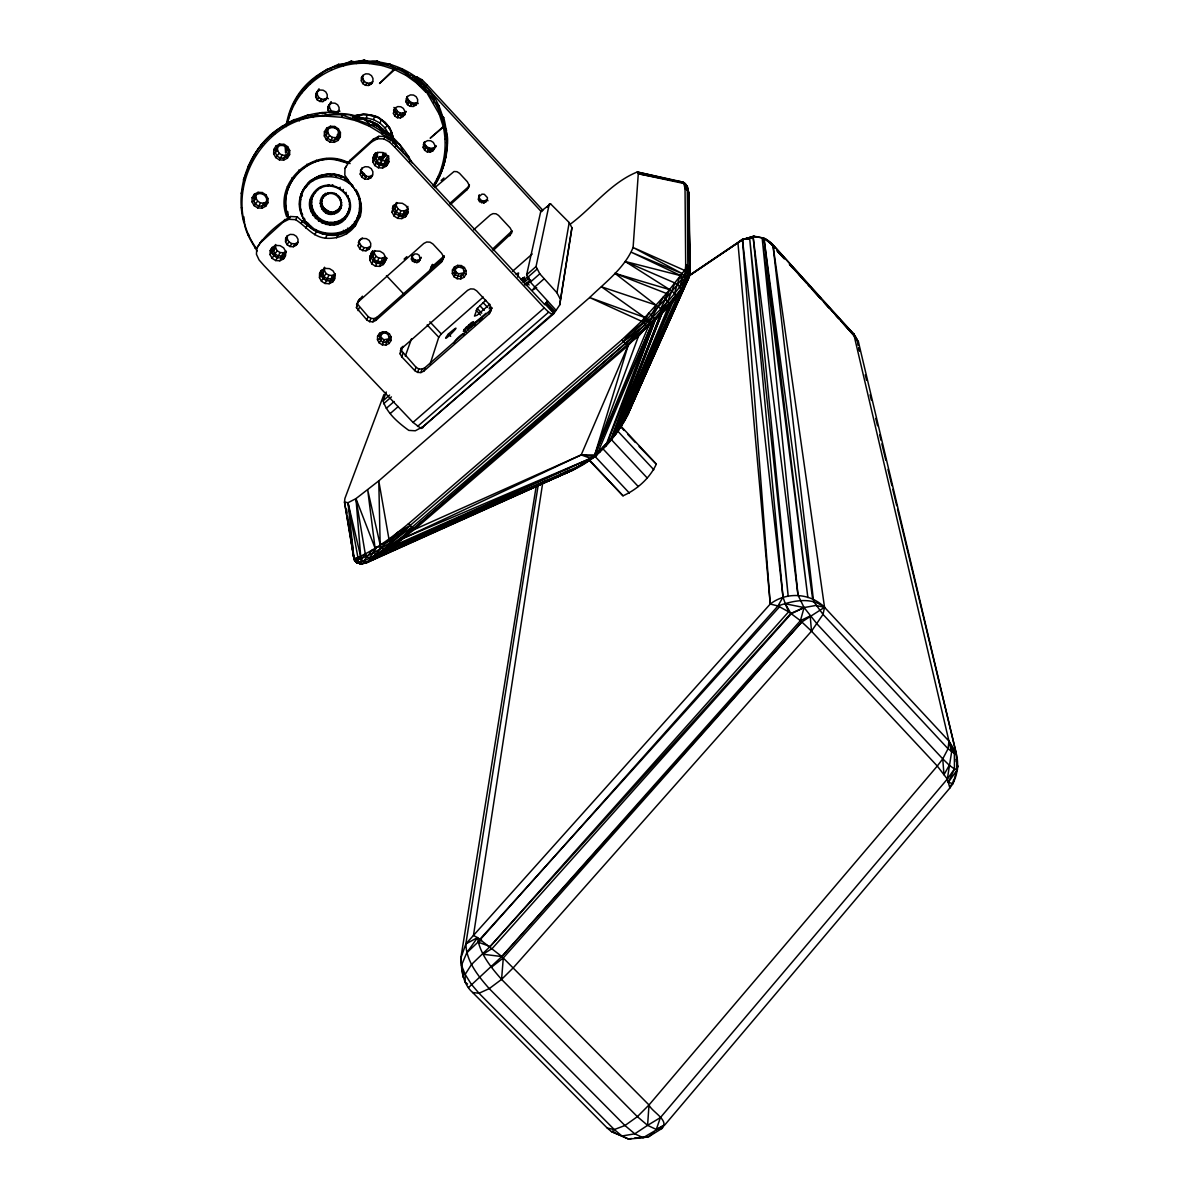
<?xml version="1.0" encoding="UTF-8"?>
<svg xmlns="http://www.w3.org/2000/svg" width="1199" height="1199" viewBox="0 0 1199 1199"><rect width="100%" height="100%" fill="white"/><g stroke="black" fill="none" stroke-linecap="round" stroke-linejoin="round"><path stroke-width="1.5" d="M334.431 212.613L335.165 211.474L334.641 213.722C320.942 218.832 313.763 195.407 328.631 192.964C341.056 190.012 347.275 209.975 334.641 213.722L333.667 211.968C325.334 213.902 318.095 203.126 323.595 196.426L323.056 197.4L326.413 194.538C335.091 189.787 345.372 201.552 339.047 209.27L339.557 208.281L334.431 212.613L328.781 213.962L328.331 211.474L326.428 211.818C319.713 208.416 319.698 198.764 325.543 194.493L325.004 195.482L325.364 193.264M252.06 201.882L252.135 197.715L254.323 194.208L258.04 192.32L262.296 192.544L265.938 194.852L268.006 198.584L267.917 202.766L265.728 206.258L262.011 208.146L257.755 207.907L254.113 205.628L252.06 201.882L253.903 201.207L256.016 198.165L256.076 194.838L253.963 197.865L253.903 201.207L255.537 204.19L258.459 206.018L261.847 206.213L264.829 204.714L266.882 201.642L263.93 203.141L261.847 206.213L262.011 208.146M433.094 185.665C444.319 168.385 447.647 146.668 443.24 126.629L444.469 126.18C432.18 40.511 302.433 39.087 286.531 123.497M434.173 186.055C447.587 166.106 449.49 140.418 443.735 117.652L440.513 113.74L434.608 102.05L432.015 94.421C419.59 85.983 409.983 73.184 395.026 68.253C373.099 58.676 348.624 61.584 326.802 69.467C309.267 80.573 293.71 96.774 288.659 117.232M265.728 206.258L264.829 204.714L266.583 201.912L266.643 198.569L264.994 195.572L262.086 193.743L258.684 193.549L255.702 195.062L253.963 197.865L252.135 197.715M270.12 254.713L270.195 250.651L272.008 247.713L271.933 251.745L273.927 255.357L277.464 257.575L275.665 260.558L272.113 258.325L270.12 254.713L271.933 251.745M285.737 252.36L284.433 254.563L285.332 256.136L281.63 257.995L277.404 257.755L273.777 255.492L271.738 251.79L271.828 247.653L273.627 247.773L275.38 245.001M273.672 153.787L273.762 149.56L275.965 146.023L279.712 144.105L283.998 144.345L287.655 146.668L289.708 150.43L289.618 154.656L287.415 158.193L283.668 160.096L279.397 159.872L275.74 157.564L273.672 153.787L277.539 150.31L277.598 146.937L279.367 144.12L275.575 149.755L275.515 153.127L277.164 156.14L280.086 157.983L283.504 158.178L286.501 156.649L288.464 153.817L285.482 155.33L283.504 158.178L283.668 160.096M286.381 251.265L283.444 252.749L280.071 252.554L277.194 250.756L275.575 247.803L275.635 244.506M287.835 211.758L288.06 216.06L286.666 216.689C272.683 180.345 316.986 144.195 350.108 163.604M289.439 219.102C272.323 184.271 314.648 145.813 348.22 163.439M285.542 241.838L285.617 238.586L287.37 235.693L287.295 238.931L285.542 241.838L287.146 244.746L289.993 246.529L293.305 246.724L296.213 245.255L297.937 242.528L298.011 239.275L296.423 236.368L293.575 234.584L290.248 234.39L287.34 235.858L285.617 238.586M287.415 158.193L286.501 156.649L288.27 153.832L288.33 150.445L286.681 147.432L283.758 145.574L280.341 145.394L277.344 146.922L275.965 146.023M352.851 116.947C367.044 110.308 386.183 117.382 391.653 132.34L388.716 133.988L384.999 127.888L379.768 122.972C387.172 114.415 356.268 112.406 352.911 116.873M328.361 98.738L327.162 97.913L322.861 101.6L319.773 101.435L317.15 99.757L315.682 97.029L315.757 93.972L318.994 89.146L315.757 93.972M327.162 97.913L324.464 99.292L321.407 99.127L318.784 97.464L317.315 94.736L317.39 91.694M319.474 277.643L319.578 273.597L321.182 270.554L321.077 274.586L319.474 277.643L321.452 281.255L324.989 283.474L329.14 283.713L332.767 281.885L334.941 278.513L335.046 274.466L333.052 270.854L329.515 268.636L325.379 268.396L321.737 270.225L319.578 273.597L321.152 271.169M347.021 161.94L346.706 162.869L336.919 160.111L336.949 159.107M324.524 267.242L324.434 270.524L326.038 273.462L328.916 275.26L332.273 275.455L335.225 273.972L333.517 277.389L334.446 278.962L330.729 280.821L326.503 280.581L322.906 278.318L320.882 274.631L320.987 270.509L322.756 270.614L324.509 267.857M324.315 135.982L324.419 131.74L326.668 128.188L330.429 126.255L334.716 126.495L338.388 128.818L340.426 132.609L340.321 136.851L338.073 140.403L334.311 142.321L330.025 142.082L326.368 139.773L324.315 135.982L326.128 135.322L327.912 132.579L327.986 129.207L326.218 131.935L326.128 135.322L327.777 138.35L330.699 140.208L334.116 140.403L337.129 138.859L338.927 136.027L339.017 132.639L337.384 129.597L334.446 127.738L331.014 127.559L328.001 129.087L326.218 131.935L324.419 131.74M329.515 104.508L329.44 107.46L330.864 110.113L329.26 112.526L327.822 109.873L327.897 106.891L331.074 102.02L327.897 106.891M339.961 111.192L339.032 110.548L337.444 112.976L339.017 110.473L339.092 107.505L337.668 104.838L335.106 103.219L332.093 103.054L329.455 104.403M341.73 202.331L340.891 202.241L340.186 197.835L339.617 198.809L340.036 197.505L338.718 197.34L338.478 195.587L337.908 196.576M346.481 165.867L344.982 168.474L344.802 175.069C352.866 187.688 365.695 200.188 359.94 216.809M361.349 80.873L361.439 77.8L363.057 75.222L365.77 73.828L368.872 73.993L371.495 75.672L372.964 78.415L372.874 81.487L371.255 84.065L368.528 85.459L365.44 85.294L362.817 83.615L361.349 80.873L362.787 78.654L362.877 75.597L361.439 77.8M441.352 262.251L444.185 256.556L441.352 262.251L375.827 320.388L372.919 321.827L369.607 321.647L366.804 319.878L356.448 307.723L357.976 301.339L362.473 296.183M358.216 245.9L359.73 239.725L358.216 245.9L359.79 248.807L362.638 250.591L365.965 250.771L368.887 249.317L370.641 246.589L370.731 243.337L369.157 240.414L366.309 238.631L362.982 238.451L360.045 239.905L358.306 242.633M360.255 174.275L361.783 168.355L360.255 174.275L361.843 177.227L364.706 179.026L368.063 179.221L371.001 177.722L372.769 174.964L372.874 171.652L371.27 168.699L368.423 166.886L365.066 166.706L362.113 168.205L360.344 170.962M356.448 307.723L357.976 301.339M370.011 256.226L372.2 252.839L375.857 250.996L380.023 251.235L383.56 253.469L385.523 257.096L385.404 261.157L383.215 264.559L379.558 266.373L375.407 266.148L371.87 263.915L369.892 260.288L370.011 256.226L372.844 251.011M388.671 155.93L388.491 162.659L386.273 166.136L382.586 167.995L378.389 167.77L374.807 165.507L372.829 161.805L372.949 157.668L375.782 152.813M377.235 61.868L377.265 60.909L369.427 62.168L364.196 59.95L356.298 62.258L351.202 61.089L343.424 64.446L338.628 64.296C315.966 74.158 294.759 91.589 289.184 116.813M374.732 250.546L372.949 253.319L372.844 256.631L374.448 259.598L377.34 261.412L380.727 261.607L383.71 260.123L385.493 257.35L386.902 258.235L384.669 261.697L380.937 263.555L376.696 263.315L373.084 261.052L371.076 257.35L371.195 253.199L372.679 250.891M389.24 161.325L387.727 163.693L383.965 165.597L379.678 165.357L376.036 163.049L373.998 159.272L374.133 155.046L375.632 152.693M371.39 253.259L369.892 260.288M374.328 155.106L374.193 159.227L372.829 161.805M373.998 159.272L375.782 158.613L377.31 155.75L377.415 152.393L375.887 155.241L375.782 158.613L377.415 161.625L380.323 163.484L383.755 163.663L386.767 162.135L388.566 159.317M377.475 339.752L377.58 336.245L379.498 333.307L382.691 331.718L386.333 331.928L389.42 333.862L391.129 337.009L391.024 340.531L389.105 343.469L385.913 345.042L382.286 344.832L379.199 342.899L377.475 339.752L379.543 338.882L380.742 333.532L379.543 338.882L383.036 342.569L387.996 341.58L390.469 336.634L387.996 341.58L389.105 343.469M405.921 111.597L403.074 116.528L400.421 117.877L397.409 117.712L394.861 116.078L393.437 113.425L394.861 108.03L393.872 107.475M394.966 107.82L393.437 113.425M392.148 212.448L393.557 205.569L392.148 212.448L394.126 216.105L397.678 218.353L401.845 218.578L405.532 216.734L407.75 213.302L407.84 206.363M408.394 211.743L406.896 214.081L403.134 215.97L398.877 215.73L395.25 213.437L393.242 209.69L393.377 205.509L395.115 205.673L396.914 202.856M377.58 336.245L379.618 336.334L383.335 333.052L385.973 333.202L388.221 334.596L389.375 339.452L391.024 340.531M393.242 209.69L395.011 209.016L396.524 202.586L395.011 209.016L396.614 211.998L399.507 213.842L402.924 214.022L405.936 212.523L407.735 209.72M404.663 114.025L404.752 111.057L403.329 108.39L400.781 106.756L397.768 106.591L395.115 107.94L393.542 110.443M406.011 101.9L407.345 96.549L406.011 101.9L407.465 104.643L410.088 106.306L413.175 106.471L415.903 105.092L417.537 102.529L417.642 99.472L416.188 96.729L413.565 95.066L410.478 94.901L407.75 96.28L406.116 98.843M400.196 353.99L401.53 347.44L400.196 353.99L401.755 356.837L414.809 370.641L417.612 372.394L420.894 372.574L423.802 371.15L489.402 313.628L492.01 307.738L490.241 310.421L424.926 367.718L422.033 369.127L418.766 368.947L415.978 367.194L401.425 350.618M411.422 259.164L412.396 254.623L411.422 259.164L412.531 261.232L416.892 262.626L418.976 261.592L421.089 257.41L418.976 261.592M423.202 147.552L424.461 142.022L423.202 147.552L424.641 150.265L427.249 151.913L430.321 152.093L433.034 150.714L435.777 145.664L433.034 150.714M420.22 259.658L419.185 255.297L417.192 254.038L414.824 253.903L411.497 256.871M434.667 148.181L434.772 145.139L433.334 142.426L430.726 140.763L427.653 140.598L424.941 141.977L423.307 144.524M431.011 269.595L431.115 266.748L432.659 264.35L430.126 269.415M570.199 224.243C592.696 207.607 610.831 182.638 637.254 171.997L679.758 181.364L683.895 183.492L685.034 188.708L685.693 265.848L688.945 277.284L627.182 415.528C615.357 438.459 597.192 458.917 573.392 469.783L367.134 562.571L362.293 563.83L357.092 563.05L354.275 559.978L353.57 556.681L344.488 502.066L344.922 498.409L383.95 394.471M382.871 130.091L377.715 124.666L371.39 121.624L366.22 120.784M443.135 259.539L443.255 256.286L441.682 253.379L432.899 243.967L430.066 242.183L426.739 241.988L423.787 243.457L358.276 301.818L356.538 304.516M452.323 273.537L452.458 269.97L454.406 266.987L457.643 265.384L461.315 265.578L464.418 267.542L466.126 270.734L465.976 274.301L464.028 277.284L460.791 278.887L457.134 278.693L454.031 276.729L452.323 273.537L454.346 272.698L455.305 267.527L454.346 272.698L455.59 275.021L460.506 276.594L464.283 273.252L463.144 268.351L458.228 266.763L454.451 270.105L452.458 269.97M450.254 204.669L467.011 189.712L468.599 187.269L468.719 184.346L467.325 181.723L459.502 173.285L456.984 171.682L454.016 171.517L434.997 187.509M322.441 207.862L323.026 206.872L321.647 208.881L322.516 206.033L320.448 206.168M478.446 199.499L479.225 195.107L478.446 199.499L479.555 201.582L483.946 202.991L487.319 199.978L487.423 197.655L484.306 194.283L481.923 194.148L478.551 197.161M491.17 310.946L491.305 307.723L489.762 304.831L476.692 290.847L473.875 289.064L470.563 288.884L467.61 290.338L402.04 348.13L400.301 350.797M493.014 250.666L511.388 233.43L511.523 230.523L510.145 227.93L498.499 215.37L495.996 213.782L493.029 213.617L490.391 214.921L473.62 229.803M349.014 212.598L348.22 212.043C356.313 192.769 327.252 176.148 314.782 192.964L313.898 192.559C296.738 213.197 333.352 238.976 347.215 216.165C360.989 196.051 328.361 173.091 313.898 192.559M556.111 310.331L559.693 304.966L571.923 227.75L569.195 222.549L550.596 203.86L540.734 211.519L526.631 274.811L530.348 282.095L556.111 310.331L553.473 313.988L421.059 428.448L413.011 422.408L264.05 265.623L259.089 259.973L256.436 254.293L256.811 248.163C264.904 235.004 277.479 224.198 290.653 216.494L297.277 216.854C314.318 232.936 337.264 245.63 356.373 223.643C350.558 234.509 337.279 239.335 325.409 238.181C312.654 236.892 305.64 225.772 295.568 219.672L288.914 219.297L283.069 222.25L260.123 243.052L256.811 248.163M571.923 227.75L559.693 304.966M243.952 216.884C243.427 229.219 250.771 240.864 257.156 250.996M302.673 214.966L300.005 208.956L299.945 199.334C302.822 177.767 330.609 166.241 347.95 179.76C322.576 163.289 287.55 189.667 303.152 218.158C314.977 243.937 357.392 237.882 360.764 209.66L355.938 221.71L349.464 228.724L343.783 231.392L343.484 230.313M536.283 485.64L460.806 958.271C461.525 970.561 462.844 983.794 472.646 992.517L607.279 1128.079L611.475 1131.616L621.951 1136.008L634.766 1133.819L647.595 1125.351L649.004 1104.968L937.288 766.041L942.759 758.862L948.049 748.761L948.949 741.117L853.748 334.026L772.905 244.791L764.407 238.241L753.901 236.173L742.496 239.725L688.736 276.19M254.982 248.103L255.882 247.773C218.158 194.553 262.116 113.276 327.432 116.228L327.537 114.714C360.764 107.64 397.573 133.644 411.946 162.854M300.409 204.37C300.32 164.218 363.312 169.659 359.49 208.341C357.527 244.686 298.821 239.815 300.409 204.37L299.57 204.13L300.26 200.758M472.646 992.517L479.001 993.252L489.237 988.62L501.572 979.403L503.295 957.941L801.816 621.966L824.537 607.308L772.905 244.791C765.472 235.813 752.732 235.439 742.496 239.725L770.238 604.041L465.856 943.913L460.806 958.271L463.099 977.245M357.092 563.05L357.931 557.625L348.01 502.711L344.488 502.066L354.275 559.978L357.092 563.05C378.285 557.655 393.602 538.936 411.647 527.59L625.308 343.543C648.164 320.777 675.187 299.001 690.159 270.03L688.945 193.743L687.282 186.415L684.299 182.758L663.362 178.591M330.085 225.067L331.014 222.415C337.429 222.549 343.768 219.357 347.29 213.962C336.364 236.653 299.675 215.7 313.598 194.748L311.41 199.738L310.346 199.678M434.158 186.055C441.981 173.046 447.107 158.388 447.482 143.116C448.756 129.732 440.213 118.671 438.819 105.587L434.608 102.05L426.889 91.379L423.487 84.41L417.552 82.027L413.475 75.852L406.836 74.248L402.235 68.972L395.026 68.253L390.05 63.952L382.451 64.191L377.265 60.909M286.171 147.357L286.606 152.783L285.617 152.708L285.976 149.201M384.429 153.532L383.245 153.847L382.901 156.395M686.442 187.194L688.945 193.743L685.828 184.541L681.991 182.128L684.299 182.758L687.282 186.415L687.851 265.668C687.462 274.826 686.128 284.178 680.253 291.612L684.074 281.031L685.693 265.848L687.851 265.668C692.992 271.184 688.436 279.547 685.139 284.927L619.748 427.758L684.104 286.321L614.293 434.682L605.675 446.028L603.097 447.407M687.282 186.415L688.376 191.525L689.485 267.662C684.629 301.758 649.558 321.722 628.066 345.642L414.599 529.403C397.409 541.663 381.297 559.933 359.925 563.905L359.086 562.781M350.752 115.718L350.872 114.714C323.175 114.385 292.166 115.404 270.404 135.022C246.829 156.589 235.559 190.671 243.667 221.845L244.716 221.86M611.475 1131.616L628.531 1139.05L643.129 1137.716L664.741 1124.992L949.878 787.998C957.372 778.181 959.245 764.917 956.158 753.062L858.454 342L853.748 334.026L832.091 311.081M897.601 509.365L956.158 753.062L957.416 769.473L948.274 782.392L949.878 787.998M953.505 779.905L953.04 783.591L950.148 785.87M356.343 561.926L354.005 558.434L348.01 502.711L355.968 498.619L378.779 480.874L589.653 297.532C605.33 282.29 624.514 268.156 633.102 247.504L638.288 173.72L637.254 171.997L683.265 182.563L685.828 184.541L684.734 186.175L688.376 191.525L690.159 270.03C688.855 283.713 677.03 293.95 669.327 304.591L614.293 434.682L617.92 431.175L628.621 413.011L666.689 325.603M336.814 137.99L338.747 131.365M247.713 168.804C260.528 133.494 299.016 109.529 336.469 112.481C351.352 119.93 369.247 121.114 382.571 132.415C393.002 138.634 398.293 150.46 408.664 156.425L410.028 161.835M331.089 176.073L331.254 174.919L334.251 174.26L343.678 177.212L352.956 185.65L352.131 186.459M287.505 123.992C294.414 86.853 332.003 60.175 369.247 63.532L369.427 62.168M605.99 444.349L610.92 440.018L662.163 310.691L660.679 308.757L665.79 298.506L666.479 293.47L684.539 270.389L686.697 271.783L687.851 265.668L685.738 264.514M354.994 190.296L355.923 189.607C365.395 203.575 359.955 223.419 345.417 231.332L343.783 231.392M331.733 214.231L331.898 213.062L338.403 209.66L341.31 204.594M542.727 482.762L473.47 935.415L477.502 937.633C479.87 953.894 491.05 967.383 501.572 979.403L637.373 1116.659L647.595 1125.351L660.394 1117.603L947.33 779.08L951.586 752.208L948.949 741.117L824.537 607.308C810.194 592.846 786.244 591.617 770.238 604.041L737.94 242.842L742.466 239.335L748.865 239.021L743.725 239.23L742.496 239.725L783.007 597.072L785.285 603.771L788.642 611.79L800.437 620.662L811.498 631.169L937.288 766.041L947.33 779.08L948.274 782.392L953.04 783.591L957.746 766.686L956.023 759.402M361.124 118.281L366.459 118.027L366.954 114.624L378.524 117.697L384.999 122.343L389.99 128.488L393.812 139.908L391.653 132.34L387.532 125.58L381.732 120.125M331.014 222.415C319.039 222.37 309.057 209.99 312.265 198.3M433.603 185.725C445.833 168.819 449.79 146.233 444.469 126.18L430.186 138.215L443.24 126.629M465.856 943.913L477.502 937.633L501.841 956.562L649.004 1104.968C651.941 1111.968 669.791 1120.256 662.088 1128.379L648.764 1136.652L643.129 1137.716L634.766 1133.819L624.949 1125.516L489.237 988.62C478.161 976.031 466.336 961.448 465.856 943.913L538.336 484.216M462.724 973.378L463.309 969.691M385.853 153.247L383.83 154.012L383.86 156.979L380.877 160.081L383.245 153.847M560.008 298.566L556.965 292.811L569.195 222.549M262.086 193.743L262.296 192.544M547.508 301.069L544.856 304.726L390.799 139.459L385.179 136.401L378.824 136.311L373.264 139.234L349.973 160.351L344.982 168.474M283.758 145.574L283.998 144.345M320.028 203.275L321.767 203.455L321.497 205.733M690.159 270.03L688.885 276.639L689.485 275.875L627.182 415.528L615.402 434.308L609.077 440.258M321.167 100.251L321.407 99.127L319.773 101.435M685.139 284.927L680.882 275.695L625.264 261.517L677.855 284.238L680.852 289.274L675.607 295.763L614.293 434.682L622.131 424.971L615.402 434.308L612.674 436.226M327.432 116.228L341.805 117.292L342.12 115.793M321.722 233.49L326.533 234.584L324.659 233.131L321.722 233.49L319.953 231.662M556.965 292.811L539.805 273.822L536.043 266.553L549.292 203.965M339.077 175.369L343.678 177.212M770.238 604.041L777.971 605.96C793.034 600.714 810.794 596.517 824.537 607.308L823.024 614.383L811.498 631.169L513.412 967.638L501.572 979.403M334.446 127.738L334.716 126.495M366.729 120.994L371.39 121.624L366.474 121.024M394.711 69.632L395.026 68.253L379.513 83.495L394.711 69.632L406.131 75.432L424.686 88.906L439.344 114.37L443.195 126.48M660.679 308.757L614.997 273.372L666.479 293.47L641.51 321.227L621.966 339.752L408.349 523.873C392.448 536.867 375.707 549.786 356.762 557.865L357.287 560.772L362.293 563.83C381.492 555.946 396.914 541.139 413.295 528.834L626.927 344.952L647.145 326.203L669.237 303.032L670.631 303.182L675.607 295.763L674.527 293.26L679.398 277.613L682.096 278.678L689.485 267.662M517.653 277.089L518.627 272.937L515.855 273.972M398.503 116.138L394.756 110.997L393.752 111.027M408.349 523.873L414.599 529.403L581.185 454.916L594.734 454.961L628.066 345.642L623.525 341.655C631.768 326.847 650.937 322.351 656.138 305.131L601.508 286.816L644.852 317.54L643.428 323.145L623.525 341.655L409.848 525.762C394.576 541.169 375.317 553.578 354.964 560.982L356.762 557.865L354.005 558.434L353.735 557.31M411.017 105.107L411.302 103.968L408.694 102.305L407.255 99.592M511.388 233.43L512.048 230.867L492.369 249.287M347.215 216.165L346.511 215.43L349.643 208.131M489.402 313.628L490.241 310.421M509.8 235.843L510.474 233.295M335.84 176.763L336.14 175.639M326.008 224.543L327.132 221.935M679.953 286.591L682.096 278.678L681.437 274.901L685.019 274.496L687.492 279.577L688.466 279.082M369.247 63.532L382.091 65.51L382.451 64.191M428.088 150.489L428.388 149.395L425.795 147.732L424.356 145.034M468.464 987.616L501.841 956.562L800.437 620.662L804.079 607.563L797.994 595.109L753.122 236.758L753.901 236.173L743.8 239.275M385.973 333.202L386.333 331.928M485.76 300.185L477.292 308.443L474.489 316.086L477.157 315.187L489.851 304.261M242.693 188.678L241.254 193.579L242.333 193.998M328.331 211.474L331.029 212.808L333.981 212.688L333.667 211.968M334.521 193.504L336.2 193.878M382.991 130.151L384.759 132.939L382.901 129.402L379.648 126.644L377.235 126.24L377.715 124.666L371.315 121.968M422.782 427.818L422.902 426.709M486.06 201.942L486.704 199.858L487.978 200.758M460.881 266.912L461.315 265.578M457.134 278.693L458.692 273.837L463.683 272.832L462.859 275.425L464.028 277.284M483.257 297.052L441.292 333.951L438.759 337.234L430.186 363.882M461.33 273.986L460.791 278.887M483.946 202.991L484.606 200.907L486.704 199.858M481.563 202.856L482.238 200.788L484.606 200.907L485.1 202.196M616.481 430.996C624.469 423.817 628.935 413.13 631.873 402.939M423.802 371.15L424.926 367.718M455.2 270.12L456.444 272.428L454.031 276.729M479.555 201.582L480.229 199.514L479.135 197.43M382.286 344.832L384.145 339.752L389.09 338.762M420.894 372.574L422.033 369.127M320.403 200.383L321.752 200.803L321.107 203.081M417.612 372.394L418.766 368.947M301.009 196.022L302.073 196.066C296.573 199.723 309.012 180.045 311.26 180.21L319.728 175.609L329.335 173.93L331.254 174.919M398.877 215.73L400.916 210.724L404.303 210.904L407.3 209.405L405.936 212.523L406.896 214.081M376.696 263.315L378.839 258.085L382.211 258.265L385.179 256.781L383.71 260.123L384.669 261.697M414.809 370.641L415.978 367.194M379.259 158.957L380.008 156.769L382.436 156.649M379.678 165.357L381.822 160.606L385.239 160.786L388.236 159.272L386.767 162.135L387.727 163.693M286.816 123.647L288.599 118.536M364.481 120.125L364.796 119.196L356.403 119.166L350.872 114.714M326.503 280.581L328.916 275.26M660.394 1117.603L656.288 1129.443L647.595 1125.351M341.805 117.292L355.893 120.634L356.403 119.166M468.599 187.269L469.438 184.886L467.011 189.712M330.025 142.082L332.453 137.45L335.855 137.63L338.852 136.101L337.129 138.859L338.073 140.403M405.292 356.178L411.527 338.747M277.404 257.755L280.071 252.554M359.925 563.905L361.289 559.214L364.976 554.163L368.917 558.524L373.608 552.214L375.077 548.108L367.718 490.076L380.173 544.796L381.297 547.239L385.209 550.566L582.309 464.657L594.974 456.639L598.106 451.933L652.721 322.156L605.675 446.028M324.315 210.305L324.749 209.106L323.535 211.189L325.918 210.2L325.978 212.927L331.898 213.062L330.969 212.073L329.081 212.837L326.428 211.818M401.755 356.837L402.984 353.45M422.153 427.114L415.304 430.786L408.814 430.396C398.518 422.962 386.947 413.28 383.08 400.796L386.288 391.998M401.066 351.547L402.984 346.271M257.755 207.907L260.543 202.961L263.93 203.141M279.397 159.872L282.08 155.136L285.482 155.33M652.721 322.156L594.734 454.961L638.363 336.469L647.145 326.203L663.392 296.947L669.237 303.032L662.552 311.905L614.053 434.997L610.92 440.018L607.998 441.772M631.768 403.014L627.916 413.46L628.621 413.011M615.402 434.308L614.053 434.997L660.559 314.063M386.767 339.902L385.913 345.042M416.892 262.626L417.777 260.363L419.845 259.329M366.459 118.027L373.429 119.6L374.702 116.378M680.852 289.274L614.293 434.682L662.552 311.905M414.539 262.491L415.424 260.228L417.777 260.363M380.668 336.065L381.911 338.343L379.199 342.899M412.531 261.232L413.43 258.969L412.321 256.916M375.827 320.388L377.16 317.15L442.416 259.254M372.919 321.827L374.268 318.589L377.16 317.15M594.734 454.961L648.239 326.787L654.654 318.514L648.959 313.029L643.428 323.145L648.239 326.787M243.937 182.368L243.517 179.61L247.534 170.093M340.426 178.201L340.876 177.122M369.607 321.647L370.986 318.409L374.268 318.589M477.502 937.633L466.756 952.83L461.48 965.285L465.167 974.412L471.327 984.244L479.001 993.252L614.278 1129.548L621.951 1136.008L628.531 1139.05L631.498 1138.495M366.804 319.878L368.183 316.641L357.872 304.546M628.066 345.642L581.185 454.916L404.618 537.692L393.062 544.886L389.78 548.557L573.392 469.783L596.577 455.2M250.336 163.649C257.965 143.82 275.695 129.027 294.16 119.6L299.046 119.495L307.723 114.954L313.059 115.958L321.961 112.571L327.537 114.714M614.293 434.682L672.414 301.339L670.631 303.182M668.188 322.171L670.436 317.031M674.168 308.473L676.401 303.317M405.532 216.734L408.23 211.653M662.987 333.787L627.182 415.528L687.282 281.151L619.748 427.758M664.486 330.384L666.719 325.274M668.203 321.857L670.451 316.746M383.215 264.559L386.707 258.175M627.302 414.869L619.134 428.897M334.641 212.508L336.2 211.144L337.264 212.433L341.16 205.239M401.845 218.578L403.089 215.775L406.761 213.932M432.854 148.286L431.865 150.519L428.133 150.31L429.137 148.077L432.854 148.286L436.136 146.623M650.922 314.842L665.79 298.506L669.701 289.633L625.264 261.517M588.379 459.427L623.015 495.801C637.044 489.567 649.873 478.146 656.318 464.103L620.033 425.21M382.211 258.265L380.937 263.555M379.558 266.373L380.892 263.36L384.534 261.547M404.303 210.904L403.134 215.97M430.321 152.093L431.445 149.56L434.143 148.196M358.021 310.601L359.445 307.409M427.249 151.913L428.388 149.395L431.445 149.56L431.91 150.699M397.678 218.353L398.937 215.535L403.089 215.775M375.407 266.148L376.756 263.136L380.892 263.36M358.276 301.818L359.7 298.656M396.419 205.913L398.023 208.896L395.25 213.437M424.641 150.265L425.795 147.732M371.87 263.915L373.234 260.917L376.756 263.136M394.126 216.105L395.4 213.302M424.971 148.301L425.99 146.068L424.236 142.801M371.076 257.35L372.844 256.631L374.373 253.319L375.961 256.271L373.084 261.052M317.42 231.032L315.532 229.489M623.525 420.699L622.086 423.832L627.092 414.944L625.159 417.717M322.096 223.239L323.43 220.691M948.274 782.392L954.449 768.994L954.374 754.246L948.949 741.117L956.158 753.062M325.843 193.878L326.413 194.538L323.85 196.022L321.452 200.458M368.887 249.317L370.266 246.365L367.359 247.833L364.046 247.638L361.214 245.87L359.64 242.962M365.965 250.771L367.359 247.833M401.83 69.812L402.235 68.972M362.638 250.591L364.046 247.638M359.79 248.807L361.214 245.87M332.767 281.885L334.311 278.812L330.684 280.626L326.563 280.401L323.041 278.183L321.077 274.586M329.14 283.713L330.684 280.626M380.727 160.486L382.166 157.758L380.802 160.411M332.273 275.455L330.729 280.821M553.473 313.988L552.035 314.363L548.662 312.145L544.256 307.918L394.921 147.327L396.195 144.809M541.064 211.429L425.87 86.583L426.889 84.589L422.078 79.793L417.072 77.051L412.831 77.006M386.273 166.136L387.592 163.544L383.92 165.402L379.738 165.177L376.186 162.914L374.807 165.507M355.893 120.634L369.307 126.15L370.011 124.771L364.796 119.196M337.084 211.204L337.608 210.2L336.829 211.444M415.903 105.092L417.087 102.769L418.241 103.594M324.989 283.474L326.563 280.401M382.586 167.995L383.92 165.402M414.809 105.137L415.873 103.069L412.141 102.874L408.979 100.851L407.225 97.554M346.811 233.79L348.295 230.912M385.239 160.786L383.965 165.597M413.175 106.471L414.374 104.133L417.087 102.769M321.452 281.255L323.041 278.183M326.038 273.462L322.906 278.318M354.934 226.491L360.539 215.61M378.389 167.77L379.738 165.177M411.062 104.942L412.141 102.874M324.434 270.524L322.666 273.912L320.882 274.631M410.088 106.306L411.302 103.968L414.374 104.133L414.854 105.317M394.921 147.327L389.495 141.947L390.799 139.459M425.87 86.583L421.044 81.772L422.078 79.793M371.001 177.722L372.394 175.084L369.457 176.568L366.115 176.388L363.282 174.589L361.693 171.652M403.074 116.528L406.041 111.387M323.925 268.366L322.666 273.912L324.285 276.864L327.177 278.678L330.549 278.857L333.517 277.389L335.285 274.631M380.323 160.696L381.732 157.998M380.533 158.673L380.008 156.769L376.036 163.049M336.559 237.852L338.088 234.959M407.885 102.904L408.979 100.851M368.063 179.221L369.457 176.568M400.421 117.877L401.71 115.419L404.348 114.085L405.247 114.729M401.815 115.209L402.924 113.111L405.562 111.777L404.453 113.875L401.815 115.209L398.832 115.059L396.284 113.425L394.876 110.788L396.015 108.704L397.424 111.327L399.956 112.946L402.924 113.111M407.465 104.643L408.694 102.305M327.986 193.189L327.447 194.193L328.196 193.084M344.922 216.914L344.727 219.282M348.22 212.043L348.999 210.574M364.706 179.026L366.115 176.388M397.409 117.712L398.712 115.269L401.71 115.419M398.832 115.059L399.956 112.946M341.97 219.327L341.625 221.815M338.583 221.096L338.043 223.658M349.973 160.351L348.489 162.929L371.885 141.722L377.46 138.784L383.845 138.874L385.179 136.401M417.072 77.051L416.023 79.014L421.044 81.772M349.553 199.274L348.774 200.713L349.598 200.698M361.843 177.227L363.282 174.589M394.861 116.078L396.18 113.65L395.445 114.19M396.284 113.425L397.424 111.327M325.409 238.181L326.997 235.289M334.881 222.13L334.146 224.768M348.19 195.647L347.41 197.071L348.16 196.876M377.46 138.784L378.824 136.311M346.121 192.335L345.986 193.399M324.105 234.135L324.659 233.131M371.885 141.722L373.264 139.234M343.424 189.487L343.139 190.401M942.759 758.862L949.308 765.262L943.973 774.719L942.759 758.862L817.208 624.124L804.079 607.563L785.285 603.771L790.845 613.438L490.121 946.506L471.507 964.491L465.167 974.412L465.122 982.251L467.565 984.004M314.708 234.749L316.326 231.872M340.216 187.209L339.767 188.003M466.756 952.83L478.011 942.114L777.971 605.96L783.007 597.072L749.6 237.747L788.223 596.398L753.122 236.758M320.013 218.743L318.514 221.201M317.061 216.18L315.382 218.503M332.797 184.721L331.958 185.38M654.654 318.514L655.448 319.339L607.593 442.296L595.783 455.92L598.106 451.933L611.145 438.684L655.448 319.339L667.963 300.799L674.677 283.713L677.855 284.238L682.096 278.678M305.7 227.975L307.379 225.127M314.663 213.107L312.864 215.25M296.213 245.255L297.922 242.333L295.029 243.787L291.717 243.607L288.884 241.838L287.295 238.931M293.305 246.724L295.029 243.787M328.886 184.631L328.061 186.025L327.852 185.275M344.742 180.345L345.342 179.325M289.993 246.529L291.717 243.607M279.802 260.783L283.444 258.969L285.197 255.987L281.585 257.8L279.802 260.783L275.665 260.558M312.924 209.63L311.036 211.594M383.905 156.709L385.449 155.33L381.732 160.246L385.449 155.33L383.83 154.012M283.444 252.749L281.465 256.046L281.63 257.995M301.264 223.254L302.942 220.436M311.92 205.898L309.986 207.667M287.146 244.746L288.884 241.838M406.131 75.432L406.836 74.248M311.71 202.076L309.747 203.65M314.782 192.964L318.305 188.828L317.465 190.236L316.701 189.712M277.194 250.756L273.777 255.492M295.568 219.672L297.277 216.854M272.113 258.325L273.927 255.357M275.575 247.803L273.552 251.086L271.738 251.79M274.961 245.6L273.627 247.773L273.552 251.086L275.185 254.038L278.078 255.867L281.465 256.046L284.433 254.563L286.186 251.79M288.914 219.297L290.653 216.494M377.355 126.644L377.865 125.805L382.571 132.415L389.735 134.378L393.782 141.932L400.091 144.674L403.314 153.037M385.104 160.441L387.862 156.005M371.255 84.065L372.649 81.832L369.936 83.211L366.864 83.046L364.241 81.382L362.787 78.654M489.747 307.019L489.252 308.847L491.065 307.783M325.558 100.221L327.162 97.659L327.237 94.601L325.768 91.858L323.13 90.195L320.058 90.03L317.36 91.409M335.855 137.63L334.116 140.403L334.311 142.321M368.528 85.459L369.936 83.211M283.069 222.25L284.837 219.432M270.195 250.651L272.338 247.249L275.965 245.42L280.116 245.66L283.668 247.893L285.677 251.52L285.587 255.567L283.444 258.969M463.638 334.971C465.722 330.1 453.552 340.636 454.286 343.184M365.44 85.294L366.864 83.046M463.938 329.665L463.399 331.538L473.695 321.797L471.462 322.546L463.938 329.665L466.201 332.078M372.949 157.668L375.152 154.191L378.854 152.318L383.051 152.558L386.633 154.821L388.611 158.523M377.685 152.393L375.887 155.241L374.133 155.046M315.637 191.54L312.744 196.171L311.755 195.932M327.912 132.579L329.53 135.607L326.368 139.773M362.817 83.615L364.241 81.382M598.106 451.933C591.092 459.742 581.62 464.133 573.392 469.783L377.94 555.497L373.608 552.214L377.056 546.819L381.297 547.239L398.473 531.981L409.848 525.762L389.3 541.094L378.779 480.874L380.173 544.796L389.3 541.094M260.123 243.052L261.996 240.145M392.283 208.341L394.486 204.909L398.173 203.051L402.354 203.29L405.906 205.539L407.885 209.211M381.732 160.246L383.71 157.204M348.01 502.711L361.289 559.214L363.447 561.432L372.589 549.607L373.608 552.214M327.822 109.873L329.44 107.46M256.016 198.165L257.65 201.132L254.113 205.628M388.596 139.549L381.702 133.689L382.571 132.415M322.861 101.6L324.464 99.292L324.989 100.461M947.33 779.08L954.449 768.994L957.416 769.473M277.539 150.31L279.172 153.307L275.74 157.564M317.15 99.757L318.784 97.464L317.9 98.183M583.883 461.855L581.845 464.732L584.228 462.439M315.682 97.029L317.315 94.736M277.598 146.937L275.575 149.755L273.762 149.56M595.783 455.92L600.219 449.775L599.725 452.278L597.237 452.907M377.235 126.24L377.715 124.666L382.901 129.402L382.241 129.837M357.287 560.772L360.689 556.261L355.968 498.619L375.077 548.108M313.299 228.589L306.434 221.965M413.475 75.852L412.906 76.586L422.782 85.024L423.487 84.41L424.686 88.906M307.633 185.141L305.745 187.584L304.801 187.254M304.321 90L306.524 87.167M325.918 210.2L323.94 208.341L324.15 210.11M348.684 183.117L349.404 182.188M381.297 547.239L371.495 559.543L365.081 563.185L573.392 469.783L560.413 474.669L567.247 471.672M417.552 82.027L416.682 83.106L425.9 92.323L426.889 91.379M371.091 121.998L377.715 124.666L379.528 126.599M677.855 284.238L665.79 298.506M365.515 563.17L369.052 561.552M669.237 303.032L675.607 295.763M534.949 286.891L532.356 290.233L536.687 287.7M530.303 281.33L526.196 285.527M522.12 280.311L524.637 277.089L520.516 279.562M522.359 282.035L527.275 277.014L529.553 279.472M479.705 320.927C488.188 311.365 468.839 327.027 475.254 324.839M801.816 621.966L501.841 956.562L483.017 954.239L492.309 948.394L791.235 613.738L804.079 607.563L815.934 605.45L824.537 607.308M448.456 333.966C436.001 349.973 470.473 315.007 448.456 333.966L450.689 336.334M480.11 939.072L779.545 606.814L788.642 611.79L490.121 946.506L478.011 942.114L481.593 940.166M589.308 460.566L593.76 455.65M392.747 143.071L393.782 141.932M398.473 531.981L389.705 541.603L394.321 545.395L590.672 458.348L581.185 454.916L594.974 456.639M619.104 427.084L621.097 424.911M336.919 160.111C305.4 153.277 276.055 187.629 288.614 217.499M384.654 131.92L389.046 135.097L389.735 134.378M381.627 554.238L413.295 528.834L625.308 343.543L647.145 326.203M413.295 528.834L404.618 537.692L590.672 458.348L389.78 548.557M649.004 1104.968L637.373 1116.659L624.949 1125.516L614.278 1129.548L607.279 1128.079M614.053 434.997L617.92 431.175M529.314 277.898L523.813 282.709M524.548 284.748L530.617 279.862M751.443 238.451L753.901 236.173L750.124 238.301M384.999 127.888L387.532 125.58L389.99 128.488M411.647 527.59C400.751 540.854 384.909 546.564 373.848 559.079L368.917 558.524M441.157 180.494L443.93 177.992M449.76 203.47L467.865 187.314M404.108 259.089L406.881 256.616M431.685 267.017L444.274 255.852M546.939 207.082L550.596 203.86M512.632 271.229L532.206 254.008M383.08 400.796L389.6 395.071M526.631 274.811L536.043 266.553M468.479 328.601L485.955 313.269M383.59 403.778L391.429 396.899M527.44 277.583L536.882 269.295M386.258 408.394L394.111 401.515M530.348 282.095L539.805 273.822M390.394 413.4L398.263 406.521M534.589 287.161L544.031 278.872M413.011 422.408L544.256 307.918M417.492 426.469L548.662 312.145M421.059 428.448L552.035 314.363M307.933 223.224L309.612 225.547M654.324 1132.036L648.764 1136.652L634.736 1138.046M377.041 126.495L377.865 125.805L370.011 124.771M330.175 110.668L336.409 111.897L339.032 110.548M286.681 147.432L287.655 146.668M491.305 967.353L503.295 957.941M337.384 129.597L338.388 128.818M264.994 195.572L265.938 194.852M645.392 324.884L623.525 341.655L621.966 339.752M626.927 344.952L638.363 336.469M361.424 172.596L363.417 174.32L364.211 173.735L366.295 176.523M433.513 102.829L434.608 102.05M359.61 239.89L362.353 237.942M688.511 276.085L742.496 239.725M688.211 276.1L742.466 239.335M319.369 188.123L321.497 186.714L320.658 188.123L320.058 187.479M653.02 316.881L643.428 323.145L641.51 321.227L589.653 297.532L644.852 317.54M318.439 76.226L321.467 74.248M463.144 268.351L464.418 267.542M388.221 334.596L389.42 333.862M664.171 1125.022L656.288 1129.443L662.088 1128.379M357.212 194.523L358.216 193.968M431.175 94.871L432.015 94.421M439.344 114.37L440.513 113.74M339.197 232.966L336.29 234.479L335.975 233.76M800.437 620.662L810.194 615.956L811.498 631.169M564.579 472.496L569.195 470.278M790.845 613.438L804.079 607.563M391.114 550.461L396.225 548.198M423.487 536.133L428.598 533.87M440.528 528.594L460.971 519.542M469.483 515.78L573.392 469.783L512.063 496.596M538.186 484.486L548.453 479.96L543.312 482.148M471.177 514.461L476.288 512.228M493.329 504.779L496.731 503.295M501.841 501.062L508.661 498.08M358.726 199.004L359.775 198.599M298.221 119.39L306.584 116.528M353.135 116.977L363.177 114.22L371.076 114.924M437.89 105.887L438.819 105.587M303.872 217.948L303.152 218.158L304.981 219.297M359.49 203.65L360.569 203.395M284.568 206.678L286.021 206.333M445.099 139.279L446.358 138.994M340.141 199.648L340.906 199.499M321.752 206.183L322.516 206.033M248.268 235.394L249.257 235.244M442.731 117.757L443.735 117.652M359.49 208.341L360.569 208.236M540.734 211.519L542.053 211.399M355.174 61.719L358.786 61.404M301.983 213.602L301.204 213.677L301.099 210.365M444.889 151.988L446.133 151.883M366.999 121.084C368.543 120.305 379.828 124.411 373.309 124.007L371.72 122.133M284.777 196.516L286.231 196.456M339.017 132.639L340.426 132.609M288.33 150.445L289.708 150.43M266.643 198.569L268.006 198.584M358.741 212.927L359.775 212.972M464.388 270.659L466.126 270.734M442.626 164.428L443.84 164.503M445.608 130.196L446.657 130.271M371.195 253.199L372.949 253.319M371.72 61.464L375.392 61.734M389.465 336.889L391.129 337.009M300.005 208.956L300.829 209.046M322.591 208.191L323.94 208.341M321.767 203.455L320.927 203.365L320.912 200.443L321.752 200.803M762.714 238.706L765.831 239.141L769.833 243.007M287.295 186.714L288.674 186.939M684.299 182.758L679.758 181.364M357.227 217.319L358.216 217.514M683.265 182.563L638.288 173.72L683.895 183.492L685.828 184.541L686.907 189.757L685.034 188.708M241.314 207.787L242.393 207.997M438.354 176.283L439.508 176.523M349.374 204.519L350.228 204.714M337.369 175.728L334.251 174.26M446.433 142.846L447.482 143.116M309.072 225.997L311.485 226.641M614.997 273.372L669.701 289.633L674.527 293.26M382.091 65.51L394.486 69.512M352.476 116.273L357.617 117.922M340.096 207.637L341.026 207.952M321.572 197.73L322.516 198.045M363.447 561.432L366.205 562.376M355.024 221.395L355.938 221.71M291.986 177.767L293.23 178.246M774.974 248.283L771.197 244.131L772.905 244.791L821.09 298.506M340.906 204.894L341.745 205.254M445.189 155.405L446.223 155.855M375.662 123.872L371.39 121.624M684.539 270.389L633.102 247.504L682.306 273.642L631.438 252.315L680.882 275.695M349.194 208.356L350.033 208.731M260.827 145.394L262.041 145.948M299.945 199.334L300.769 199.708M352.161 225.052L353.001 225.487M307.723 183.477L308.578 183.927M373.429 119.6L379.768 122.972M383.845 138.874L389.495 141.947M777.971 605.96L779.545 606.814M337.204 134.917L339.662 136.296M243.517 179.61L244.566 180.225M306.614 85.159L307.633 85.743M379.498 333.307L381.012 334.191M338.927 136.027L340.321 136.851M321.317 206.738L330.759 212.448L330.399 213.197L325.603 210.305M369.307 126.15L381.702 133.689M403.419 70.771L408.17 73.679M288.27 153.832L289.618 154.656M464.283 273.252L465.976 274.301M254.323 194.208L255.702 195.062M368.183 316.641L370.986 318.409M381.911 338.343L384.145 339.752M257.65 201.132L260.543 202.961M279.172 153.307L282.08 155.136M456.444 272.428L458.692 273.837M413.43 258.969L415.424 260.228M375.961 256.271L378.839 258.085M441.921 167.53L442.911 168.16M329.53 135.607L332.453 137.45M398.023 208.896L400.916 210.724M425.99 146.068L429.137 148.077M480.229 199.514L482.238 200.788M381.822 160.606L378.929 158.763L377.31 155.75M266.583 201.912L267.917 202.766M338.403 209.66L339.182 210.155M323.43 195.512L324.21 196.022M298.626 170.138L299.69 170.828M454.406 266.987L455.86 267.932M288.764 114.624L289.708 115.239M270.404 135.022L271.469 135.727M301.084 194.673L301.878 195.197M326.668 128.188L328.001 129.087M797.994 595.109L762.189 238.271L807.856 597.552L763.988 238.571L772.905 244.791L813.596 601.493L823.024 614.383L948.049 748.761L955.978 754.546L948.949 741.117M656.318 464.103L639.082 446.493M949.308 765.262L954.449 768.994M768.049 241.149L772.905 244.791M340.186 207.442L340.951 208.041M321.692 197.655L322.456 198.255M248.058 166.226L249.047 167.021M316.041 76.481L316.911 77.201M361.558 171.457L364.211 173.735M436.736 178.921L437.65 179.73M293.89 102.889L294.759 103.669M281.6 126.345L282.514 127.169M389.046 135.097L395.415 141.437M330.729 192.634L331.598 192.844M306.899 164.203L307.723 165.057M315.292 177.572L315.892 178.201L320.193 176.313L319.728 175.609M386.453 275.65L404.318 294.624M429.827 321.752L441.292 333.951M427.159 324.914L438.759 337.234M479.825 305.625L484.276 310.391M477.292 308.443L481.743 313.209M476.138 310.271L480.589 315.052M602.917 448.786L638.228 486.509M595.348 456.759L629.355 493.044M468.854 324.644L471.117 327.072M466.096 327.252L468.359 329.665M589.114 459.667L623.015 495.801M620.408 426.454L624.139 430.471M627.871 434.473L635.35 442.491M617.395 430.726L653.83 469.753M610.666 438.864L647.205 477.966M362.053 173.001L365.89 177.107M483.077 302.553L487.528 307.319M546.309 302.208L554.912 311.47M522.689 277.808L524.907 280.191M526.856 282.559L529.104 284.987M545.395 303.257L553.998 312.519M545.005 303.932L553.608 313.194M254.758 153.787L255.657 154.761M426.889 84.589L542.877 210.32M776.952 250.771L784.431 258.984M789.407 264.439L793.153 268.546M808.111 284.957L820.581 298.626M824.312 302.718L829.303 308.188M835.538 315.022L838.026 317.765M840.529 320.493L856.266 338.313L858.379 344.098M771.197 244.131L774.929 248.223M783.621 257.785L777.417 250.951L782.527 256.601M789.841 264.619L792.329 267.347M798.534 274.181L809.715 286.486M812.203 289.214L819.666 297.412M824.627 302.882L828.359 306.974M791.34 266.298L806.432 282.919M812.727 289.843L831.611 310.631M835.373 314.782L839.15 318.949M841.668 321.722L851.74 332.797M824.792 302.643L854.138 335.585L853.748 334.026L858.454 342M326.802 69.467L327.522 70.291M612.854 1130.657L615.072 1133.28M300.889 92.158L301.668 93.087M354.394 221.875L355.054 222.669M305.595 186.235L306.24 187.029M294.16 119.6L294.879 120.529M338.792 209.675L339.422 210.499M323.205 195.212L323.85 196.022M363.417 174.32L365.44 177.017M405.577 153.907L407.69 156.799M263.45 142.606L264.23 143.745M383.2 130.331L384.849 132.849M366.804 556.321L365.29 553.998L355.968 498.619M309.582 82.716L310.241 83.78M432.135 96.445L434.053 99.592M308.847 182.698L309.387 183.612M338.628 64.296L339.167 65.196M853.748 334.026L856.266 338.313M316.356 160.261L316.911 161.236M376.126 124.141L376.966 125.7M307.723 114.954L308.248 115.958M258.04 192.32L258.684 193.549M273.912 133.014L274.541 134.273M279.712 144.105L280.341 145.394M299.57 204.13L300.29 205.584M382.691 331.718L383.335 333.052M330.429 126.255L331.014 127.559M391.653 132.34L393.827 140.373M319.758 74.818L320.268 75.987M347.575 228.11L348.01 229.114M312.639 179.73L313.074 180.734M457.643 265.384L458.228 266.763M351.202 61.089L351.562 62.033M285.887 125.236L286.351 126.614M321.961 112.571L322.261 113.605M331.134 68.673L331.479 69.932M316.896 177.422L317.195 178.501M326.548 158.538L326.817 159.557M380.053 126.989L380.638 129.222M956.397 761.245L957.746 766.686M865.258 374.777L866.577 380.233M870.069 394.786L871.373 400.241M875.75 418.421L877.503 425.705M879.676 434.787L880.995 440.243M881.865 443.885L885.806 460.251M887.979 469.349L891.921 485.715M892.79 489.357L896.717 505.723M329.335 173.93L329.485 174.694M299.046 119.495L299.33 120.949M858.979 347.62L859.578 351.127L859.128 347.485M364.361 60.924L364.196 59.95L364.211 60.924M351.232 537.841L351.817 541.423M352.386 545.005L353.57 556.681L347.635 516.619M346.556 509.335L347.096 512.977M343.424 64.446L343.603 65.765M763.988 238.571L812.592 598.721M321.497 175.818L321.647 176.942M336.469 112.481L336.559 113.515M359.071 114.999L359.355 118.356M285.032 145.364L285.617 152.708M857.885 342.18L858.109 345.357M313.059 115.958L313.149 117.457M688.826 205.179L689.665 261.262M356.298 62.258L356.298 63.607M326.323 174.979L326.323 176.133M380.877 160.081L381.282 157.579L383.485 157.294L380.877 160.081"/></g></svg>
